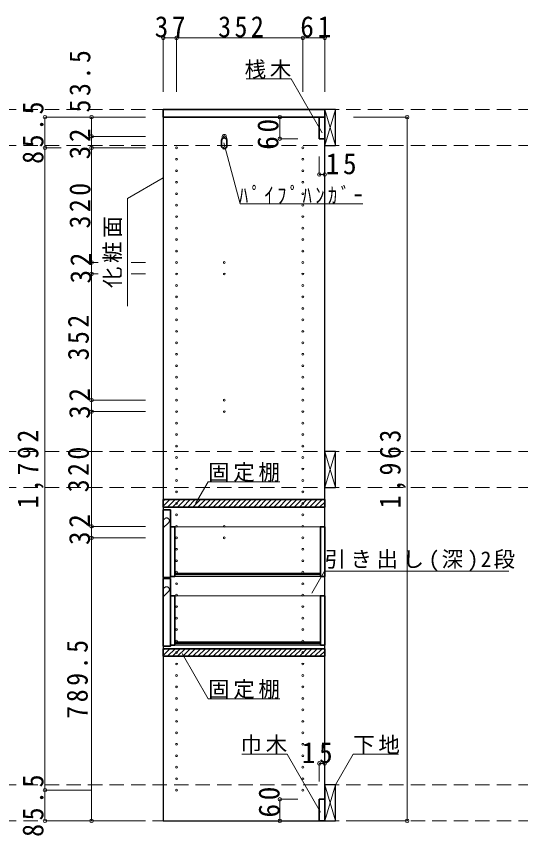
# Model space of a CAD drawing. Units: millimetres, scale not verified. Extents: x -3922 to 3878, y -2932 to 2722.
# Drawn here: x 898 to 2304, y -1753 to 533 of the extents above; entities that cross this region are included whole.
import ezdxf

# ---------------------------------------------------------------- set-up
doc = ezdxf.new("R2010")
doc.units = ezdxf.units.MM
doc.header["$LTSCALE"] = 20
doc.header["$PDMODE"] = 32
doc.header["$PDSIZE"] = 10
doc.linetypes.add('DASHED1', pattern=[1.8, 1.2, -0.6])
doc.linetypes.add('DASHED2', pattern=[3, 2, -1])
for name, color, linetype, lineweight in [('0-2', 2, 'Continuous', 35), ('0-3_固定棚', 3, 'Continuous', 25), ('0-5_側板', 4, 'Continuous', 9), ('0-6_パイプハンガー', 4, 'Continuous', 9), ('0-7_桟木・巾木', 2, 'Continuous', 35), ('0-8', 7, 'Continuous', 18), ('0-A_文字', 7, 'Continuous', 18), ('0-B_寸法', 7, 'Continuous', 9), ('0-C_ハッチ', 4, 'Continuous', 9)]:
    doc.layers.add(name, color=color, linetype=linetype, lineweight=lineweight)
doc.styles.add('ＭＳ ゴシック', font='')
doc.styles.get('ＭＳ ゴシック').set_extended_font_data('MS Gothic')

msp = doc.modelspace()

# ---------------------------------------------------------------- linework, layer by layer
at = {"layer": '0-2'}
for p, q in [((1307.47, 272.73), (1757.47, 272.73)), ((1757.47, 272.73), (1757.47, 251.73))]:
    msp.add_line(p, q, dxfattribs=at)
msp.add_lwpolyline([(1757.47, 251.73), (1307.47, 251.73), (1307.47, 272.73)], dxfattribs=at)
at = {"layer": '0-3_固定棚', "color": 2, "lineweight": 35}
for p, q in [((1307.47, -815.27), (1757.47, -815.27)), ((1307.47, -815.27), (1307.47, -836.27)), ((1757.47, -815.27), (1757.47, -836.27)), ((1307.47, -836.27), (1757.47, -836.27)), ((1307.47, -1231.27), (1757.47, -1231.27)), ((1307.47, -1231.27), (1307.47, -1252.27)), ((1757.47, -1231.27), (1757.47, -1252.27)), ((1307.47, -1252.27), (1757.47, -1252.27))]:
    msp.add_line(p, q, dxfattribs=at)
at = {"layer": '0-5_側板', "color": 3, "lineweight": 25}
for p, q in [((1757.47, 251.73), (1307.47, 251.73)), ((1757.47, -1711.27), (1757.47, 251.73))]:
    msp.add_line(p, q, dxfattribs=at)
msp.add_lwpolyline([(1307.47, 251.73), (1307.47, -1711.27), (1757.47, -1711.27)], dxfattribs=at)
at = {"layer": '0-5_側板'}
for centre in [(1477.47, 198.23), (1344.47, 166.23), (1477.47, 166.23), (1696.47, 166.23), (1344.47, 134.23), (1696.47, 134.23), (1344.47, 102.23), (1696.47, 102.23), (1344.47, 70.23), (1696.47, 70.23), (1344.47, 38.23), (1696.47, 38.23), (1344.47, 6.23), (1696.47, 6.23), (1344.47, -25.77), (1696.47, -25.77), (1344.47, -57.77), (1696.47, -57.77), (1344.47, -89.77), (1696.47, -89.77), (1344.47, -121.77), (1696.47, -121.77), (1344.47, -153.77), (1477.47, -153.77), (1696.47, -153.77), (1344.47, -185.77), (1477.47, -185.77), (1696.47, -185.77), (1344.47, -217.77), (1696.47, -217.77), (1344.47, -249.77), (1696.47, -249.77), (1344.47, -281.77), (1696.47, -281.77), (1344.47, -313.77), (1696.47, -313.77), (1344.47, -345.77), (1696.47, -345.77), (1344.47, -377.77), (1696.47, -377.77), (1344.47, -409.77), (1696.47, -409.77), (1344.47, -441.77), (1696.47, -441.77), (1344.47, -473.77), (1696.47, -473.77), (1344.47, -505.77), (1696.47, -505.77), (1344.47, -537.77), (1477.47, -537.77), (1696.47, -537.77), (1344.47, -569.77), (1477.47, -569.77), (1696.47, -569.77), (1344.47, -601.77), (1696.47, -601.77), (1344.47, -633.77), (1696.47, -633.77), (1344.47, -665.77), (1696.47, -665.77), (1344.47, -697.77), (1696.47, -697.77), (1344.47, -729.77), (1696.47, -729.77), (1344.47, -761.77), (1696.47, -761.77), (1344.47, -793.77), (1696.47, -793.77), (1344.47, -825.77), (1696.47, -825.77), (1344.47, -857.77), (1696.47, -857.77), (1344.47, -889.77), (1477.47, -889.77), (1696.47, -889.77), (1344.47, -921.77), (1477.47, -921.77), (1696.47, -921.77), (1344.47, -953.77), (1696.47, -953.77), (1344.47, -985.77), (1696.47, -985.77), (1344.47, -1017.77), (1696.47, -1017.77), (1344.47, -1049.77), (1696.47, -1049.77), (1344.47, -1081.77), (1696.47, -1081.77), (1344.47, -1113.77), (1696.47, -1113.77), (1344.47, -1145.77), (1696.47, -1145.77), (1344.47, -1177.77), (1696.47, -1177.77), (1344.47, -1209.77), (1696.47, -1209.77), (1344.47, -1241.77), (1696.47, -1241.77), (1344.47, -1273.77), (1696.47, -1273.77), (1344.47, -1305.77), (1696.47, -1305.77), (1344.47, -1337.77), (1696.47, -1337.77), (1344.47, -1369.77), (1696.47, -1369.77), (1344.47, -1401.77), (1696.47, -1401.77), (1344.47, -1433.77), (1696.47, -1433.77), (1344.47, -1465.77), (1696.47, -1465.77), (1344.47, -1497.77), (1696.47, -1497.77), (1344.47, -1529.77), (1696.47, -1529.77), (1344.47, -1561.77), (1696.47, -1561.77), (1344.47, -1593.77), (1696.47, -1593.77), (1344.47, -1625.77), (1696.47, -1625.77)]:
    msp.add_circle(centre, 2.5, dxfattribs=at)
at = {"layer": '0-6_パイプハンガー', "color": 2, "lineweight": 35}
for p, q in [((1469.97, 186.23), (1469.97, 171.23)), ((1484.97, 186.23), (1484.97, 171.23))]:
    msp.add_line(p, q, dxfattribs=at)
at = {"layer": '0-6_パイプハンガー', "color": 7, "lineweight": 18}
for centre, radius, start, end in [((1516.07, 184.72), 46.13, 162.96035, 178.115), ((1477.47, 198.23), 5.5, 0, 180), ((1438.86, 184.72), 46.13, 1.885, 17.03965)]:
    msp.add_arc(centre, radius, start, end, dxfattribs=at)
at = {"layer": '0-6_パイプハンガー', "color": 2, "lineweight": 35}
for centre, start, end in [((1477.47, 186.23), 0, 180), ((1477.47, 171.23), 180, 0)]:
    msp.add_arc(centre, 7.5, start, end, dxfattribs=at)
at = {"layer": '0-7_桟木・巾木'}
for p, q in [((1757.47, 251.73), (1742.47, 251.73)), ((1742.47, 191.73), (1742.47, 251.73)), ((1757.47, 251.73), (1757.47, 191.73)), ((1742.47, -1651.27), (1757.47, -1651.27)), ((1757.47, -1651.27), (1757.47, -1711.27))]:
    msp.add_line(p, q, dxfattribs=at)
for points in [[(1757.47, 191.73), (1745.97, 191.73), (1742.47, 191.73)], [(1757.47, -1711.27), (1742.47, -1711.27), (1742.47, -1651.27)]]:
    msp.add_lwpolyline(points, dxfattribs=at)
at = {"layer": '0-8', "color": 3, "lineweight": 25}
for p, q in [((1757.47, 272.73), (1757.47, 172.73)), ((1787.47, 272.73), (1757.47, 272.73)), ((1787.47, 172.73), (1787.47, 272.73)), ((1757.47, 172.73), (1787.47, 172.73)), ((1757.47, -681.27), (1757.47, -781.27)), ((1787.47, -681.27), (1757.47, -681.27)), ((1787.47, -781.27), (1787.47, -681.27)), ((1757.47, -781.27), (1787.47, -781.27)), ((1757.47, -1611.27), (1757.47, -1711.27)), ((1787.47, -1611.27), (1757.47, -1611.27)), ((1787.47, -1711.27), (1787.47, -1611.27)), ((1757.47, -1711.27), (1787.47, -1711.27))]:
    msp.add_line(p, q, dxfattribs=at)
at = {"layer": '0-8'}
for p, q in [((1757.47, 172.73), (1787.47, 272.73)), ((1757.47, 272.73), (1787.47, 172.73)), ((1757.47, -781.27), (1787.47, -681.27)), ((1757.47, -681.27), (1787.47, -781.27)), ((1339.47, -891.27), (1745.47, -891.27)), ((1339.47, -1029.27), (1745.47, -1029.27)), ((1339.47, -1083.27), (1745.31, -1083.27)), ((1339.47, -1221.27), (1745.47, -1221.27)), ((1757.47, -1711.27), (1787.47, -1611.27)), ((1757.47, -1611.27), (1787.47, -1711.27))]:
    msp.add_line(p, q, dxfattribs=at)
at = {"layer": '0-8', "color": 2, "lineweight": 35}
for p, q in [((1307.47, -843.27), (1327.47, -843.27)), ((1307.47, -1032.27), (1307.47, -843.27)), ((1339.47, -891.27), (1327.47, -891.27)), ((1339.47, -1029.27), (1339.47, -891.27)), ((1745.31, -891.27), (1757.47, -891.27)), ((1745.47, -891.27), (1745.47, -1029.27)), ((1757.47, -891.27), (1757.47, -1029.27)), ((1339.47, -1021.27), (1745.47, -1021.27)), ((1339.47, -1024.27), (1745.47, -1024.27)), ((1307.47, -1035.27), (1327.47, -1035.27)), ((1307.47, -1224.27), (1307.47, -1035.27)), ((1327.47, -1029.27), (1339.47, -1029.27)), ((1745.47, -1029.27), (1757.47, -1029.27)), ((1339.47, -1083.27), (1327.47, -1083.27)), ((1339.47, -1221.27), (1339.47, -1083.27)), ((1745.47, -1083.27), (1745.47, -1221.27)), ((1327.47, -1221.27), (1339.47, -1221.27)), ((1339.47, -1213.27), (1745.47, -1213.27)), ((1339.47, -1216.27), (1745.47, -1216.27)), ((1745.47, -1221.27), (1757.47, -1221.27))]:
    msp.add_line(p, q, dxfattribs=at)
at = {"layer": '0-8', "linetype": 'DASHED1'}
for p, q in [((1311.17, -868.57), (1307.47, -872.27)), ((1322.17, -879.57), (1307.47, -894.27)), ((1745.31, -891.27), (1757.47, -891.27)), ((1311.17, -1060.57), (1307.47, -1064.27)), ((1322.17, -1071.57), (1307.47, -1086.27)), ((1745.31, -1083.27), (1757.47, -1083.27))]:
    msp.add_line(p, q, dxfattribs=at)
at = {"layer": '0-8', "color": 2, "lineweight": 35}
for points in [[(1307.47, -1032.27), (1327.47, -1032.27), (1327.47, -843.27)], [(1307.47, -1224.27), (1327.47, -1224.27), (1327.47, -1035.27)], [(1745.31, -1083.27), (1757.47, -1083.27), (1757.47, -1221.27)]]:
    msp.add_lwpolyline(points, dxfattribs=at)
at = {"layer": '0-8', "linetype": 'DASHED1'}
for centre in [(1316.67, -874.07), (1316.67, -1066.07)]:
    msp.add_arc(centre, 7.8, 315, 135, dxfattribs=at)
at = {"layer": '0-A_文字'}
for p, q in [((1475.87, 179.76), (1521.41, 9.81)), ((1307.47, 82.66), (1207.47, 24.93)), ((1207.47, -275.07), (1207.47, 24.93)), ((1521.41, 9.81), (1863.74, 9.81)), ((1397.45, -826.33), (1432.47, -765.68)), ((1632.47, -765.68), (1432.47, -765.68)), ((1721.75, -1075.76), (1756.77, -1015.11)), ((2270.85, -1015.11), (1756.77, -1015.11)), ((1652.69, -1525.68), (1526.66, -1525.68)), ((1746.07, -1687.41), (1652.69, -1525.68))]:
    msp.add_line(p, q, dxfattribs=at)
for points in [[(1750.8, 208.2), (1664.12, 358.32), (1538.09, 358.32)], [(1632.47, -1370.83), (1432.47, -1370.83), (1359.73, -1244.85)], [(1787.47, -1611.27), (1836.89, -1525.68), (1962.91, -1525.68)]]:
    msp.add_lwpolyline(points, dxfattribs=at)
at = {"layer": '0-B_寸法', "color": 4}
for p, q in [((1307.47, 472.73), (1307.47, 322.73)), ((1307.47, 472.73), (1757.47, 472.73)), ((1344.47, 472.73), (1344.47, 322.73)), ((1696.47, 472.73), (1696.47, 322.73)), ((1757.47, 472.73), (1757.47, 322.73)), ((977.47, 251.73), (977.47, -1711.27)), ((977.47, 251.73), (1107.47, 251.73)), ((1107.47, 251.73), (1107.47, 198.23)), ((1257.47, 251.73), (1107.47, 251.73)), ((1632.47, 251.73), (1632.47, 191.73)), ((1632.47, 251.73), (1682.47, 251.73)), ((1987.47, 251.73), (1837.47, 251.73)), ((1987.47, 251.73), (1987.47, -1711.27)), ((1107.47, 198.23), (1107.47, 166.23)), ((1257.47, 198.23), (1107.47, 198.23)), ((1632.47, 191.73), (1682.47, 191.73)), ((977.47, 166.23), (1022.48, 166.23)), ((1107.47, 166.23), (1107.47, -153.77)), ((1257.47, 166.23), (1107.47, 166.23)), ((1742.47, 91.73), (1742.47, 141.73)), ((1757.47, 91.73), (1757.47, 141.73)), ((1742.47, 91.73), (1757.47, 91.73)), ((1107.47, -153.77), (1107.47, -185.77)), ((1125.96, -153.77), (1107.47, -153.77)), ((1257.47, -153.77), (1217.72, -153.77)), ((1107.47, -185.77), (1107.47, -537.77)), ((1125.96, -185.77), (1107.47, -185.77)), ((1257.47, -185.77), (1217.72, -185.77)), ((1107.47, -537.77), (1107.47, -569.77)), ((1257.47, -537.77), (1107.47, -537.77)), ((1107.47, -569.77), (1107.47, -889.77)), ((1257.47, -569.77), (1107.47, -569.77)), ((1107.47, -889.77), (1107.47, -921.77)), ((1257.47, -889.77), (1107.47, -889.77)), ((1257.47, -921.77), (1107.47, -921.77)), ((1107.47, -1711.27), (1107.47, -921.77)), ((1742.47, -1551.27), (1757.47, -1551.27)), ((1742.47, -1551.27), (1742.47, -1601.27)), ((1757.47, -1551.27), (1757.47, -1601.27)), ((977.47, -1625.77), (1107.47, -1625.77)), ((1632.47, -1651.27), (1632.47, -1711.27)), ((1632.47, -1651.27), (1682.47, -1651.27)), ((977.47, -1711.27), (1107.47, -1711.27)), ((1107.47, -1711.27), (1257.47, -1711.27)), ((1632.47, -1711.27), (1682.47, -1711.27)), ((1987.47, -1711.27), (1837.47, -1711.27))]:
    msp.add_line(p, q, dxfattribs=at)
at = {"layer": '0-B_寸法', "color": 4, "linetype": 'DASHED2'}
for p, q in [((3177.47, 272.73), (-3011.53, 272.73)), ((3177.47, 172.73), (-3011.53, 172.73)), ((3177.47, -681.27), (-3011.53, -681.27)), ((3177.47, -781.27), (-3011.53, -781.27)), ((3177.47, -1611.27), (-3011.53, -1611.27)), ((3177.47, -1711.27), (-3011.53, -1711.27))]:
    msp.add_line(p, q, dxfattribs=at)
at = {"layer": '0-B_寸法'}
for p in [(1307.47, 472.73), (1344.47, 472.73), (1696.47, 472.73), (1757.47, 472.73), (977.47, 251.73), (1107.47, 251.73), (1632.47, 251.73), (1987.47, 251.73), (1107.47, 198.23), (1632.47, 191.73), (977.47, 166.23), (1107.47, 166.23), (1742.47, 91.73), (1757.47, 91.73), (1107.47, -153.77), (1107.47, -185.77), (1107.47, -537.77), (1107.47, -569.77), (1107.47, -889.77), (1107.47, -921.77), (1742.47, -1551.27), (1757.47, -1551.27), (977.47, -1625.77), (1632.47, -1651.27), (977.47, -1711.27), (1107.47, -1711.27), (1632.47, -1711.27), (1987.47, -1711.27)]:
    msp.add_point(p, dxfattribs=at)
at = {"layer": '0-C_ハッチ'}
for p, q in [((1307.47, -833.79), (1326, -815.27)), ((1307.47, -819.65), (1311.85, -815.27)), ((1319.14, -836.27), (1340.14, -815.27)), ((1333.28, -836.27), (1354.28, -815.27)), ((1347.42, -836.27), (1368.42, -815.27)), ((1361.56, -836.27), (1382.56, -815.27)), ((1375.71, -836.27), (1396.71, -815.27)), ((1389.85, -836.27), (1410.85, -815.27)), ((1403.99, -836.27), (1424.99, -815.27)), ((1418.13, -836.27), (1439.13, -815.27)), ((1432.27, -836.27), (1453.27, -815.27)), ((1446.42, -836.27), (1467.42, -815.27)), ((1460.56, -836.27), (1481.56, -815.27)), ((1474.7, -836.27), (1495.7, -815.27)), ((1488.84, -836.27), (1509.84, -815.27)), ((1502.99, -836.27), (1523.99, -815.27)), ((1517.13, -836.27), (1538.13, -815.27)), ((1531.27, -836.27), (1552.27, -815.27)), ((1545.41, -836.27), (1566.41, -815.27)), ((1559.55, -836.27), (1580.55, -815.27)), ((1573.7, -836.27), (1594.7, -815.27)), ((1587.84, -836.27), (1608.84, -815.27)), ((1601.98, -836.27), (1622.98, -815.27)), ((1616.12, -836.27), (1637.12, -815.27)), ((1630.26, -836.27), (1651.26, -815.27)), ((1644.41, -836.27), (1665.41, -815.27)), ((1658.55, -836.27), (1679.55, -815.27)), ((1672.69, -836.27), (1693.69, -815.27)), ((1686.83, -836.27), (1707.83, -815.27)), ((1700.97, -836.27), (1721.97, -815.27)), ((1715.12, -836.27), (1736.12, -815.27)), ((1729.26, -836.27), (1750.26, -815.27)), ((1743.4, -836.27), (1757.47, -822.2)), ((1307.47, -1249.79), (1326, -1231.27)), ((1307.47, -1235.65), (1311.85, -1231.27)), ((1319.14, -1252.27), (1340.14, -1231.27)), ((1333.28, -1252.27), (1354.28, -1231.27)), ((1347.42, -1252.27), (1368.42, -1231.27)), ((1361.56, -1252.27), (1382.56, -1231.27)), ((1375.71, -1252.27), (1396.71, -1231.27)), ((1389.85, -1252.27), (1410.85, -1231.27)), ((1403.99, -1252.27), (1424.99, -1231.27)), ((1418.13, -1252.27), (1439.13, -1231.27)), ((1432.27, -1252.27), (1453.27, -1231.27)), ((1446.42, -1252.27), (1467.42, -1231.27)), ((1460.56, -1252.27), (1481.56, -1231.27)), ((1474.7, -1252.27), (1495.7, -1231.27)), ((1488.84, -1252.27), (1509.84, -1231.27)), ((1502.99, -1252.27), (1523.99, -1231.27)), ((1517.13, -1252.27), (1538.13, -1231.27)), ((1531.27, -1252.27), (1552.27, -1231.27)), ((1545.41, -1252.27), (1566.41, -1231.27)), ((1559.55, -1252.27), (1580.55, -1231.27)), ((1573.7, -1252.27), (1594.7, -1231.27)), ((1587.84, -1252.27), (1608.84, -1231.27)), ((1601.98, -1252.27), (1622.98, -1231.27)), ((1616.12, -1252.27), (1637.12, -1231.27)), ((1630.26, -1252.27), (1651.26, -1231.27)), ((1644.41, -1252.27), (1665.41, -1231.27)), ((1658.55, -1252.27), (1679.55, -1231.27)), ((1672.69, -1252.27), (1693.69, -1231.27)), ((1686.83, -1252.27), (1707.83, -1231.27)), ((1700.97, -1252.27), (1721.97, -1231.27)), ((1715.12, -1252.27), (1736.12, -1231.27)), ((1729.26, -1252.27), (1750.26, -1231.27)), ((1743.4, -1252.27), (1757.47, -1238.2))]:
    msp.add_line(p, q, dxfattribs=at)

# ---------------------------------------------------------------- texts
at = {"layer": '0-A_文字', "char_height": 43.99, "attachment_point": 7, "style": 'ＭＳ ゴシック'}
for s, insert in [('\\T1.17;桟木', (1534.12, 358.32)), ('\\T1.39;\\W0.85;ﾊﾟｲﾌﾟﾊﾝｶﾞｰ', (1518.74, 9.81)), ('\\T1.17;固定棚', (1432.47, -765.68)), ('\\T1.21;引き出し(深)2段', (1756.77, -1015.11)), ('\\T1.17;固定棚', (1432.47, -1370.83)), ('\\T1.17;巾木', (1522.69, -1525.68)), ('\\T1.17;下地', (1836.89, -1525.68))]:
    msp.add_mtext(s, dxfattribs=dict(at, insert=insert))
at = {"layer": '0-A_文字', "insert": (1192.47, -225.07), "char_height": 43.99, "attachment_point": 7, "rotation": 90, "style": 'ＭＳ ゴシック'}
msp.add_mtext('\\T1.17;化粧面', dxfattribs=at)
at = {"layer": '0-B_寸法', "char_height": 58.65, "attachment_point": 7, "style": 'ＭＳ ゴシック'}
for s, insert in [('\\T1.27;\\W0.95;37', (1283.47, 473.94)), ('\\T1.27;\\W0.9;352', (1460.47, 473.94)), ('\\T1.27;\\W0.95;61', (1689.47, 473.94)), ('\\T1.27;\\W0.95;15', (1760.36, 91.73)), ('\\T1.27;\\W0.95;15', (1693.62, -1551.27))]:
    msp.add_mtext(s, dxfattribs=dict(at, insert=insert))
at = {"layer": '0-B_寸法', "char_height": 58.65, "attachment_point": 7, "rotation": 90, "style": 'ＭＳ ゴシック'}
for s, insert in [('\\T1.28;\\W0.9;53.5', (1104.86, 264.81)), ('\\T1.28;\\W0.9;85.5', (974.15, 121.48)), ('\\T1.27;\\W0.95;60', (1629.27, 160.86)), ('\\T1.27;\\W0.95;32', (1104.86, 134.1)), ('\\T1.27;\\W0.9;320', (1104.86, -58.77)), ('\\T1.27;\\W0.95;32', (1107.47, -212.27)), ('\\T1.27;\\W0.9;352', (1100.56, -426.77)), ('\\T1.27;\\W0.95;32', (1103.96, -589.89)), ('\\T1.28;\\W0.9;1,792', (974.15, -839.77)), ('\\T1.28;\\W0.9;1,963', (1984.15, -839.77)), ('\\T1.27;\\W0.9;320', (1100.56, -794.77)), ('\\T1.27;\\W0.95;32', (1103.96, -941.89)), ('\\T1.28;\\W0.9;789.5', (1097.47, -1426.52)), ('\\T1.28;\\W0.9;85.5', (974.15, -1756.02)), ('\\T1.27;\\W0.95;60', (1632.47, -1702.05))]:
    msp.add_mtext(s, dxfattribs=dict(at, insert=insert))

doc.saveas('drawing.dxf')
